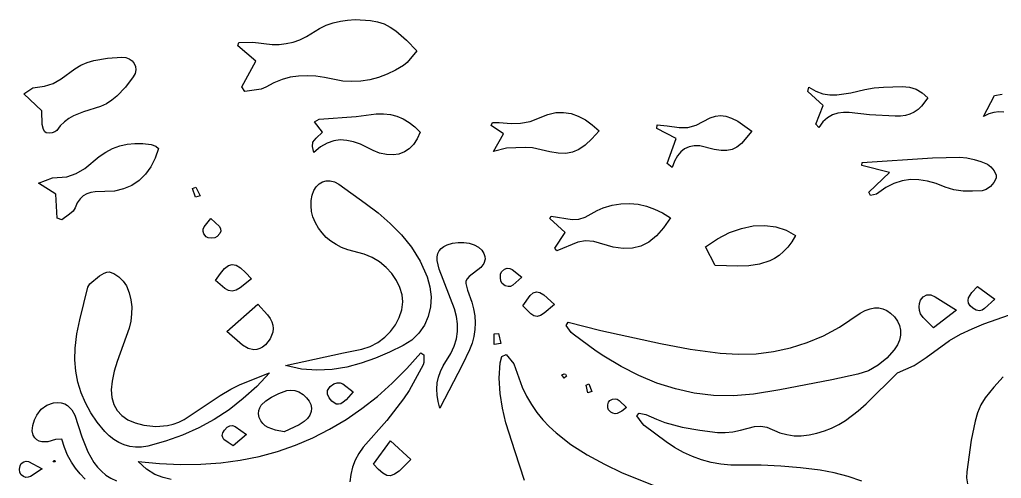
# Model space of a CAD drawing. Header units: centimetres. Extents: x -3.3 to 24.3, y 4.5 to 22.4.
# Drawn here: x 8.151 to 12.991, y 20.001 to 22.264 of the extents above; entities that cross this region are included whole.
import ezdxf

# ---------------------------------------------------------------- set-up
doc = ezdxf.new("R2010")
doc.units = ezdxf.units.CM
doc.layers.add('CUT', color=7, linetype='Continuous')

msp = doc.modelspace()

# ---------------------------------------------------------------- linework, layer by layer
at = {"layer": 'CUT'}
for points in [[(9.39637, 22.141826), (9.431292, 22.142149), (9.465533, 22.146019), (9.499164, 22.153634), (9.532254, 22.16519), (9.564875, 22.180882), (9.629225, 22.220688), (9.662528, 22.23644), (9.696883, 22.248419), (9.732167, 22.25688), (9.768258, 22.262077), (9.805032, 22.264265), (9.880144, 22.26063), (9.915224, 22.254052), (9.94739, 22.242873), (9.977183, 22.22764), (10.005143, 22.2089), (10.05773, 22.163089), (10.109479, 22.10982), (10.061802, 22.052891), (10.043659, 22.038351), (10.00345, 22.015124), (9.962352, 21.995393), (9.920368, 21.979505), (9.877504, 21.967812), (9.833763, 21.96066), (9.789149, 21.9584), (9.743667, 21.96138), (9.653778, 21.979226), (9.610863, 21.985257), (9.568533, 21.987639), (9.526745, 21.985974), (9.485456, 21.97986), (9.444625, 21.968896), (9.404208, 21.952682), (9.364163, 21.930817), (9.341229, 21.921193), (9.261242, 21.910278), (9.247012, 21.93229), (9.315741, 22.059863), (9.22694, 22.135694), (9.231542, 22.151993), (9.30156, 22.153794)], [(8.584981, 22.074816), (8.654789, 22.078909), (8.674405, 22.076923), (8.691398, 22.070538), (8.705294, 22.060499), (8.715617, 22.047545), (8.721893, 22.032419), (8.723646, 22.015862), (8.720402, 21.998617), (8.711684, 21.981424), (8.673382, 21.930734), (8.629683, 21.885892), (8.60527, 21.866508), (8.57886, 21.849599), (8.550238, 21.835504), (8.466603, 21.808819), (8.416656, 21.788831), (8.393417, 21.775758), (8.371732, 21.759839), (8.351899, 21.740481), (8.334216, 21.717088), (8.325399, 21.710135), (8.311744, 21.705878), (8.296477, 21.704449), (8.282825, 21.705982), (8.275617, 21.711315), (8.269414, 21.721614), (8.262012, 21.746424), (8.26109, 21.814755), (8.171866, 21.898833), (8.215609, 21.927482), (8.273464, 21.935175), (8.31676, 21.949363), (8.356642, 21.971321), (8.42281, 22.021713), (8.45318, 22.039259), (8.484745, 22.052836), (8.517343, 22.06295)], [(12.317572, 21.919484), (12.362851, 21.926962), (12.408907, 21.930963), (12.501657, 21.934266), (12.537307, 21.931299), (12.570177, 21.920514), (12.600518, 21.902749), (12.628582, 21.878842), (12.59741, 21.837236), (12.579783, 21.820945), (12.560665, 21.807764), (12.539961, 21.797767), (12.517574, 21.791029), (12.493407, 21.787625), (12.467363, 21.78763), (12.341274, 21.794455), (12.240481, 21.805781), (12.212022, 21.805818), (12.184614, 21.802292), (12.158488, 21.794162), (12.133881, 21.780383), (12.111026, 21.759915), (12.090157, 21.731714), (12.075271, 21.749034), (12.112676, 21.840204), (12.035859, 21.909817), (12.042127, 21.93103), (12.076793, 21.910472), (12.111279, 21.898137), (12.14564, 21.892644), (12.179935, 21.892612), (12.248548, 21.90341)], [(9.810091, 21.78586), (9.908115, 21.799467), (9.944383, 21.799963), (9.978705, 21.795927), (10.011205, 21.787407), (10.042004, 21.774448), (10.071227, 21.757098), (10.098995, 21.735401), (10.125432, 21.709405), (10.110777, 21.676345), (10.092866, 21.648929), (10.071856, 21.627216), (10.047905, 21.611261), (10.021169, 21.601122), (9.991805, 21.596856), (9.959969, 21.598519), (9.925819, 21.606169), (9.894503, 21.618396), (9.830975, 21.649314), (9.797858, 21.661224), (9.764889, 21.668518), (9.732038, 21.670414), (9.699278, 21.666135), (9.666579, 21.654901), (9.633913, 21.635932), (9.601251, 21.608451), (9.594927, 21.638523), (9.597264, 21.658989), (9.612263, 21.679247), (9.643926, 21.708694), (9.604235, 21.760809), (9.628516, 21.7734)], [(10.487211, 21.613117), (10.535646, 21.70067), (10.476436, 21.741732), (10.482388, 21.756825), (10.514474, 21.75749), (10.573439, 21.751492), (10.620937, 21.75296), (10.667645, 21.762079), (10.754675, 21.796659), (10.794165, 21.805439), (10.832326, 21.806774), (10.86928, 21.801073), (10.905147, 21.788747), (10.940049, 21.770206), (10.974106, 21.745858), (11.00744, 21.716114), (10.971224, 21.675789), (10.938414, 21.645084), (10.907271, 21.623316), (10.876054, 21.609803), (10.843026, 21.603862), (10.806446, 21.60481), (10.764576, 21.611965), (10.679911, 21.631366), (10.642698, 21.633133), (10.551208, 21.629514)], [(11.402599, 21.731243), (11.444717, 21.732557), (11.485907, 21.743055), (11.554409, 21.77898), (11.580714, 21.788069), (11.606673, 21.791079), (11.633118, 21.787964), (11.660882, 21.77868), (11.690799, 21.763181), (11.760421, 21.713356), (11.70942, 21.653789), (11.686486, 21.635214), (11.663156, 21.623444), (11.637847, 21.617979), (11.60898, 21.618321), (11.574973, 21.623969), (11.50354, 21.640843), (11.47584, 21.641795), (11.45106, 21.637325), (11.42911, 21.627479), (11.409905, 21.612303), (11.393356, 21.591842), (11.379378, 21.566143), (11.367881, 21.535252), (11.342578, 21.554811), (11.387191, 21.677527), (11.291652, 21.727215), (11.29434, 21.744693), (11.342942, 21.740792)], [(8.472421, 21.530316), (8.542944, 21.589342), (8.575667, 21.611108), (8.609739, 21.628343), (8.645144, 21.641084), (8.681863, 21.649372), (8.71988, 21.653243), (8.759176, 21.652737), (8.799734, 21.647893), (8.823424, 21.639492), (8.83611, 21.628734), (8.81977, 21.580529), (8.79817, 21.537887), (8.77155, 21.5011), (8.740145, 21.47046), (8.704194, 21.446258), (8.663933, 21.428788), (8.6196, 21.418342), (8.523938, 21.413971), (8.502373, 21.410722), (8.482545, 21.404623), (8.464664, 21.394852), (8.448943, 21.380589), (8.435593, 21.36101), (8.424824, 21.335293), (8.41442, 21.318481), (8.397516, 21.303771), (8.359117, 21.275838), (8.336277, 21.284571), (8.329051, 21.403077), (8.244456, 21.458065), (8.312898, 21.483522), (8.383687, 21.489296), (8.430256, 21.504989)], [(12.651307, 21.583098), (12.786316, 21.585407), (12.821165, 21.582241), (12.856059, 21.574927), (12.890149, 21.564103), (12.922591, 21.550409), (12.939325, 21.537555), (12.954425, 21.518166), (12.964292, 21.497654), (12.965329, 21.481428), (12.953869, 21.46087), (12.936368, 21.441386), (12.91588, 21.426553), (12.895459, 21.419951), (12.849013, 21.417727), (12.801806, 21.418547), (12.755935, 21.42456), (12.713493, 21.437915), (12.669074, 21.455429), (12.625751, 21.467777), (12.583409, 21.474501), (12.541935, 21.475144), (12.501216, 21.46925), (12.461139, 21.45636), (12.42159, 21.436018), (12.374648, 21.403437), (12.34559, 21.397231), (12.337453, 21.413486), (12.438516, 21.509535), (12.303407, 21.545324), (12.304172, 21.560178)], [(10.036634, 20.907234), (10.026219, 20.943014), (10.009072, 20.97804), (9.985983, 21.011313), (9.957741, 21.041829), (9.925136, 21.068589), (9.888957, 21.090589), (9.849996, 21.10683), (9.768386, 21.12874), (9.738648, 21.140412), (9.710998, 21.154483), (9.685586, 21.171001), (9.662557, 21.190016), (9.642059, 21.211574), (9.624238, 21.235725), (9.609242, 21.262517), (9.597218, 21.291997), (9.590723, 21.317603), (9.587825, 21.344788), (9.588573, 21.372117), (9.593016, 21.398153), (9.601204, 21.421077), (9.612817, 21.439938), (9.627312, 21.454449), (9.644148, 21.464326), (9.662781, 21.469282), (9.682671, 21.469032), (9.703275, 21.463291), (9.72405, 21.451773), (9.854936, 21.359195), (9.918117, 21.310667), (9.978092, 21.258973), (10.033586, 21.202855), (10.083326, 21.141057), (10.126036, 21.072323), (10.160444, 20.995395), (10.17411, 20.945993), (10.179448, 20.896152), (10.176562, 20.847085), (10.165558, 20.800008), (10.14654, 20.756133), (10.119613, 20.716675), (10.084884, 20.682847), (10.042456, 20.655865), (9.974231, 20.623114), (9.905204, 20.593695), (9.835161, 20.568865), (9.763891, 20.549879), (9.691182, 20.537995), (9.61682, 20.534467), (9.540594, 20.540554), (9.462291, 20.55751), (9.747038, 20.619886), (9.838261, 20.637681), (9.879345, 20.651988), (9.917096, 20.672038), (9.950907, 20.697092), (9.980167, 20.726417), (10.004269, 20.759276), (10.022602, 20.794933), (10.034558, 20.832654), (10.039527, 20.871702)], [(9.018595, 21.38779), (9.003266, 21.430322), (9.020011, 21.437493), (9.04045, 21.394151)], [(10.799239, 21.12308), (10.789844, 21.136919), (10.840511, 21.214694), (10.764893, 21.283185), (10.771108, 21.294484), (10.874576, 21.278558), (10.907959, 21.280095), (10.938655, 21.289722), (10.997937, 21.322411), (11.028518, 21.336299), (11.072179, 21.348635), (11.115316, 21.355541), (11.157857, 21.357068), (11.199726, 21.353267), (11.24085, 21.344187), (11.281154, 21.329881), (11.320564, 21.310397), (11.359006, 21.285788), (11.325178, 21.236466), (11.289989, 21.196965), (11.252968, 21.167148), (11.213641, 21.146879), (11.171539, 21.136024), (11.126188, 21.134447), (11.077118, 21.142011), (10.981702, 21.170277), (10.941433, 21.172595), (10.902148, 21.165696)], [(9.137093, 21.242874), (9.142084, 21.232356), (9.142539, 21.220961), (9.137352, 21.208327), (9.12542, 21.194093), (9.113635, 21.188341), (9.097103, 21.186103), (9.080884, 21.187498), (9.070035, 21.192643), (9.059681, 21.206873), (9.055608, 21.219504), (9.05658, 21.230922), (9.06136, 21.241515), (9.093836, 21.283404)], [(11.767484, 21.246659), (11.824152, 21.249291), (11.878322, 21.24227), (11.929144, 21.225399), (11.975768, 21.19848), (11.957641, 21.168144), (11.938148, 21.142053), (11.917395, 21.119902), (11.895485, 21.101388), (11.872522, 21.086205), (11.848611, 21.074049), (11.798359, 21.057599), (11.745562, 21.049603), (11.691053, 21.047623), (11.580231, 21.051968), (11.532824, 21.143552), (11.590988, 21.182821), (11.650053, 21.213227), (11.709168, 21.234572)], [(10.294709, 20.838128), (10.21921, 21.033303), (10.209395, 21.07631), (10.20943, 21.094183), (10.212748, 21.109832), (10.219342, 21.1234), (10.229203, 21.135036), (10.242324, 21.144883), (10.258695, 21.153089), (10.285116, 21.161326), (10.312719, 21.165168), (10.340376, 21.164865), (10.366962, 21.160666), (10.39135, 21.15282), (10.412414, 21.141576), (10.429028, 21.127183), (10.440066, 21.109891), (10.44448, 21.095863), (10.445572, 21.083104), (10.439386, 21.060826), (10.424701, 21.041925), (10.367861, 20.996708), (10.357294, 20.98552), (10.351454, 20.974544), (10.349958, 20.962393), (10.35847, 20.929019), (10.37969, 20.871016), (10.388664, 20.836979), (10.394441, 20.802952), (10.39683, 20.768977), (10.395639, 20.735093), (10.390678, 20.701343), (10.381754, 20.667765), (10.368677, 20.634401), (10.334746, 20.563419), (10.223288, 20.347207), (10.214164, 20.37955), (10.208975, 20.411125), (10.207624, 20.441882), (10.210014, 20.471767), (10.216048, 20.500729), (10.225631, 20.528715), (10.238664, 20.555673), (10.277546, 20.617569), (10.293929, 20.653659), (10.304502, 20.689905), (10.309567, 20.726391), (10.309423, 20.7632), (10.30437, 20.800418)], [(9.239148, 20.940698), (9.218079, 20.929081), (9.199429, 20.924648), (9.181598, 20.927322), (9.162985, 20.937026), (9.117011, 20.977217), (9.140756, 21.011393), (9.161475, 21.035986), (9.180468, 21.051058), (9.199031, 21.056672), (9.218462, 21.05289), (9.24006, 21.039774), (9.265122, 21.017388), (9.294946, 20.985794)], [(8.534078, 20.277576), (8.502179, 20.324233), (8.475624, 20.372924), (8.454474, 20.423543), (8.438792, 20.475984), (8.428637, 20.530141), (8.424071, 20.585907), (8.425155, 20.643177), (8.433836, 20.713593), (8.448218, 20.783622), (8.487262, 20.944619), (8.497949, 20.961381), (8.54485, 20.999599), (8.568796, 21.01417), (8.580581, 21.018186), (8.592123, 21.019207), (8.616309, 21.012081), (8.64084, 20.995852), (8.662447, 20.974147), (8.677862, 20.950594), (8.691688, 20.916085), (8.700234, 20.881463), (8.703977, 20.846756), (8.703392, 20.811994), (8.698953, 20.777203), (8.691137, 20.742412), (8.631762, 20.578331), (8.617447, 20.529954), (8.606775, 20.481016), (8.602599, 20.43813), (8.605546, 20.399608), (8.615439, 20.365506), (8.632101, 20.335882), (8.655354, 20.310791), (8.685024, 20.290291), (8.720931, 20.274437), (8.762901, 20.263286), (8.822568, 20.25675), (8.880076, 20.261365), (8.908005, 20.268084), (8.935378, 20.277868), (8.962189, 20.290808), (9.140488, 20.410254), (9.193037, 20.441364), (9.238926, 20.464191), (9.382493, 20.522013), (9.319773, 20.455032), (9.253593, 20.394346), (9.18395, 20.339916), (9.110843, 20.2917), (9.034272, 20.249656), (8.954235, 20.213744), (8.870731, 20.183922), (8.783759, 20.16015), (8.752319, 20.154975), (8.72234, 20.154356), (8.693788, 20.158057), (8.66663, 20.165841), (8.640832, 20.17747), (8.616361, 20.192707), (8.593182, 20.211316), (8.571262, 20.23306)], [(10.582776, 20.953984), (10.571188, 20.948389), (10.558743, 20.947135), (10.54515, 20.95151), (10.530119, 20.962806), (10.523786, 20.974568), (10.5209, 20.991301), (10.521767, 21.008044), (10.526694, 21.019836), (10.541452, 21.032346), (10.55501, 21.03734), (10.567639, 21.036327), (10.579611, 21.030816), (10.626361, 20.993966)], [(10.736948, 20.815444), (10.718271, 20.804467), (10.702043, 20.80041), (10.686765, 20.803202), (10.670936, 20.812771), (10.631623, 20.851948), (10.667911, 20.90368), (10.683286, 20.916904), (10.698655, 20.921761), (10.715398, 20.918297), (10.734892, 20.90656), (10.787656, 20.858447)], [(12.664398, 20.89699), (12.769794, 20.8308), (12.655785, 20.743402), (12.604648, 20.795356), (12.592588, 20.813393), (12.587355, 20.828805), (12.585648, 20.846586), (12.587386, 20.864458), (12.592489, 20.880143), (12.605359, 20.897276), (12.622473, 20.906098), (12.642572, 20.906154)], [(12.872365, 20.947633), (12.957937, 20.885764), (12.908134, 20.839159), (12.895771, 20.831364), (12.882302, 20.828003), (12.867154, 20.830523), (12.849757, 20.840369), (12.836535, 20.852686), (12.829074, 20.865275), (12.826786, 20.878156), (12.829083, 20.891349), (12.845081, 20.918749)], [(9.320418, 20.636936), (9.306131, 20.635754), (9.2776, 20.642146), (9.24927, 20.658929), (9.173018, 20.725028), (9.324721, 20.860838), (9.372345, 20.807201), (9.385602, 20.789125), (9.393958, 20.773225), (9.398879, 20.756637), (9.400487, 20.739675), (9.398905, 20.722655), (9.386658, 20.689703), (9.363116, 20.660303), (9.348932, 20.649018), (9.334693, 20.641293)], [(12.319409, 20.828853), (12.34306, 20.837732), (12.365437, 20.842181), (12.386655, 20.842239), (12.406834, 20.837945), (12.426089, 20.829337), (12.444537, 20.816456), (12.463801, 20.797562), (12.478402, 20.776902), (12.488248, 20.75483), (12.493246, 20.7317), (12.493305, 20.707865), (12.488331, 20.683679), (12.478232, 20.659496), (12.462916, 20.63567), (12.425917, 20.593797), (12.383576, 20.558878), (12.336069, 20.532234), (12.283574, 20.515189), (12.155578, 20.48772), (11.898682, 20.437221), (11.769518, 20.41706), (11.669794, 20.408556), (11.572326, 20.410311), (11.477047, 20.42174), (11.383893, 20.442256), (11.292798, 20.471274), (11.203697, 20.508208), (11.116522, 20.552472), (11.03121, 20.603481), (10.992578, 20.629291), (10.880288, 20.712148), (10.870303, 20.721414), (10.844637, 20.754834), (10.854834, 20.771449), (11.016548, 20.730637), (11.310016, 20.666467), (11.457135, 20.637987), (11.605065, 20.618111), (11.693695, 20.613406), (11.781112, 20.616217), (11.867096, 20.626663), (11.951426, 20.644866), (12.033884, 20.670945), (12.114248, 20.705021), (12.192298, 20.747215), (12.294366, 20.815504)], [(10.489806, 20.661054), (10.490757, 20.713649), (10.511004, 20.715335), (10.523967, 20.666802)], [(9.744637, 20.466912), (9.795489, 20.428276), (9.76046, 20.389041), (9.746408, 20.376883), (9.733999, 20.369416), (9.722735, 20.366426), (9.712117, 20.367702), (9.690824, 20.382197), (9.676765, 20.398772), (9.6686, 20.416678), (9.669533, 20.435369), (9.682768, 20.454299), (9.700442, 20.467264), (9.716421, 20.472734), (9.731041, 20.47214)], [(10.847625, 20.5054), (10.836225, 20.495876), (10.824679, 20.512587), (10.83621, 20.516885), (10.842015, 20.515401)], [(9.548367, 20.414797), (9.565942, 20.398947), (9.578867, 20.382357), (9.58705, 20.365277), (9.5904, 20.347956), (9.588827, 20.330643), (9.582239, 20.313587), (9.570545, 20.297039), (9.553655, 20.281246), (9.528568, 20.264699), (9.455784, 20.231183), (9.412254, 20.239216), (9.376353, 20.251874), (9.361652, 20.260786), (9.349327, 20.271873), (9.339534, 20.285473), (9.332428, 20.301926), (9.32896, 20.319547), (9.329899, 20.33542), (9.334607, 20.349674), (9.342444, 20.362436), (9.364957, 20.384003), (9.392333, 20.401147), (9.429499, 20.420531), (9.467821, 20.434073), (9.48745, 20.436401), (9.507408, 20.434564), (9.527709, 20.427664)], [(10.951355, 20.422294), (10.943917, 20.461159), (10.957802, 20.466927), (10.972581, 20.428995)], [(11.096984, 20.321661), (11.086286, 20.320122), (11.07566, 20.322096), (11.065018, 20.328214), (11.05427, 20.339107), (11.050946, 20.349415), (11.051322, 20.363776), (11.054733, 20.3775), (11.060516, 20.385902), (11.074333, 20.39238), (11.08623, 20.393929), (11.096653, 20.391452), (11.106046, 20.385854), (11.142248, 20.350314), (11.118945, 20.33275)], [(9.270196, 20.217112), (9.203316, 20.162398), (9.178664, 20.177262), (9.158338, 20.193114), (9.15217, 20.202337), (9.149932, 20.212917), (9.152573, 20.225225), (9.161042, 20.239632), (9.175014, 20.254323), (9.188268, 20.260965), (9.201116, 20.261083), (9.21387, 20.256199)], [(9.978836, 20.186875), (10.079416, 20.094657), (10.022092, 20.036656), (9.999769, 20.021095), (9.979804, 20.014266), (9.960795, 20.016001), (9.941344, 20.026129), (9.920049, 20.04448), (9.895509, 20.070884)], [(8.205359, 20.010776), (8.193623, 20.00657), (8.182095, 20.005911), (8.17041, 20.009573), (8.158203, 20.01833), (8.152892, 20.029418), (8.151306, 20.045919), (8.153382, 20.062511), (8.159056, 20.073876), (8.172123, 20.083332), (8.184035, 20.086639), (8.195335, 20.085053), (8.261667, 20.047585)], [(8.325302, 20.089532), (8.327267, 20.083258), (8.317072, 20.082003), (8.320039, 20.089404)]]:
    msp.add_lwpolyline(points, close=True, dxfattribs=at)
for points in [[(13.002221, 21.807608), (12.978424, 21.808603), (12.953998, 21.806031), (12.928775, 21.799115), (12.902583, 21.787075), (12.956614, 21.889421), (12.99456, 21.896219)], [(12.303388, 19.987912), (12.235601, 20.010568), (12.16646, 20.028515), (12.096752, 20.041288), (12.000429, 20.053243), (11.903461, 20.061398), (11.806258, 20.065562), (11.657706, 20.066349), (11.607858, 20.071101), (11.559583, 20.079794), (11.512778, 20.092418), (11.467341, 20.108964), (11.423167, 20.129422), (11.380153, 20.153784), (11.338198, 20.182039), (11.229611, 20.262661), (11.219415, 20.272844), (11.193629, 20.309245), (11.204794, 20.32313), (11.238868, 20.315487), (11.290189, 20.292366), (11.331848, 20.276776), (11.417164, 20.253771), (11.504266, 20.238694), (11.5921, 20.227975), (11.629068, 20.226747), (11.666789, 20.230445), (11.704208, 20.238102), (11.773597, 20.257294), (11.804634, 20.258942), (11.8353, 20.253276), (11.899198, 20.226272), (11.933427, 20.21669), (11.968584, 20.211546), (12.003055, 20.211257), (12.04252, 20.215737), (12.080833, 20.223637), (12.117973, 20.234792), (12.153921, 20.249036), (12.188655, 20.266204), (12.222156, 20.286129), (12.285378, 20.33359), (12.324538, 20.368895), (12.478655, 20.521396), (12.560314, 20.558471), (12.619691, 20.597519), (12.734458, 20.681081), (12.789201, 20.711908), (12.846354, 20.738972), (12.904982, 20.763253), (13.029902, 20.808603)], [(8.898465, 19.995558), (8.858182, 20.005038), (8.817641, 20.020594), (8.776736, 20.045773), (8.735363, 20.08412), (8.841119, 20.073796), (8.944303, 20.069292), (9.044933, 20.070612), (9.143025, 20.07776), (9.238598, 20.090743), (9.331668, 20.109563), (9.422252, 20.134226), (9.510369, 20.164737), (9.596034, 20.201099), (9.679266, 20.243318), (9.760081, 20.291398), (9.838498, 20.345344), (9.914532, 20.40516), (9.988202, 20.470851), (10.059525, 20.542422), (10.128517, 20.619878), (10.143524, 20.609904), (10.143713, 20.572542), (10.140463, 20.561825), (10.070872, 20.433876), (10.043993, 20.393821), (9.960711, 20.287212), (9.84475, 20.155306), (9.822955, 20.123501), (9.80557, 20.090521), (9.792572, 20.056331), (9.783938, 20.020895), (9.779645, 19.984178)], [(10.640077, 19.990417), (10.593214, 20.13217), (10.548698, 20.274462), (10.531477, 20.346651), (10.519828, 20.419982), (10.515415, 20.494792), (10.5199, 20.571416), (10.528524, 20.60188), (10.549798, 20.611426), (10.587955, 20.565968), (10.628759, 20.451302), (10.650055, 20.406924), (10.674188, 20.36544), (10.700986, 20.326674), (10.730276, 20.290447), (10.761885, 20.256581), (10.795639, 20.2249), (10.86889, 20.167377), (10.948645, 20.116456), (11.033518, 20.070715), (11.122125, 20.028732), (11.516977, 19.86969)], [(12.999086, 20.501468), (12.953438, 20.450925), (12.910099, 20.397754), (12.888933, 20.363248), (12.873399, 20.324134), (12.861663, 20.282732), (12.841517, 20.189747), (12.820194, 20.032733), (12.819415, 20.003525), (12.823811, 19.974547)], [(8.474861, 19.997568), (8.449886, 20.022633), (8.426988, 20.050577), (8.406292, 20.08157), (8.387921, 20.115778), (8.371996, 20.153372), (8.358642, 20.194519), (8.328524, 20.193333), (8.290173, 20.180615), (8.260683, 20.180741), (8.247484, 20.184869), (8.235785, 20.19174), (8.225934, 20.20138), (8.218283, 20.213814), (8.213843, 20.236019), (8.216803, 20.262226), (8.224984, 20.289043), (8.236205, 20.313076), (8.257755, 20.342152), (8.285489, 20.362966), (8.318715, 20.373791), (8.33717, 20.374917), (8.35674, 20.372897), (8.373553, 20.368124), (8.387529, 20.36074), (8.408523, 20.339578), (8.422831, 20.312292), (8.458171, 20.20555), (8.487152, 20.131177), (8.516746, 20.079267), (8.534654, 20.05645), (8.554694, 20.03584), (8.576912, 20.017525), (8.601352, 20.001592), (8.628057, 19.988128)]]:
    msp.add_lwpolyline(points, dxfattribs=at)

doc.saveas('drawing.dxf')
